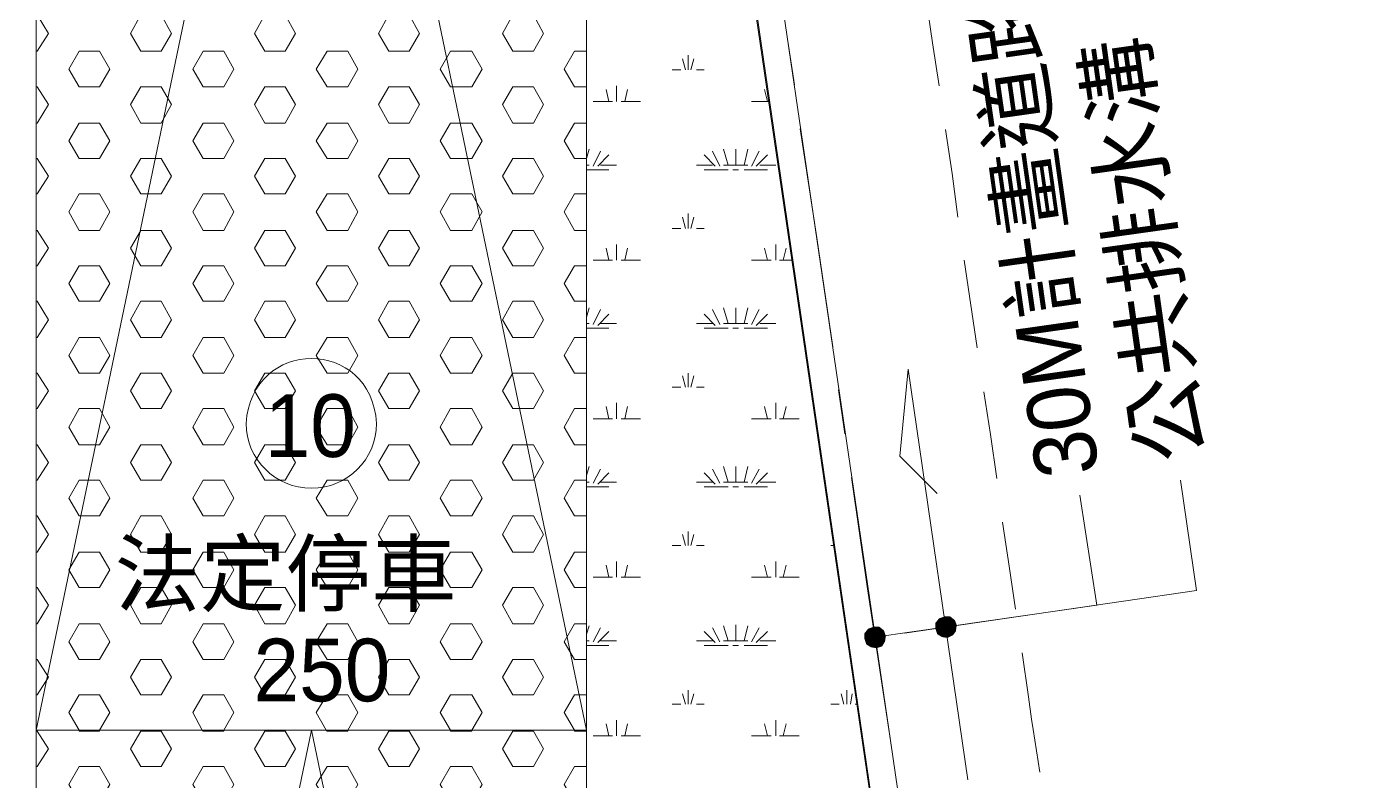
# Model space of a CAD drawing. Header units: millimetres. Extents: x -15161 to 10473752, y -72817 to 33960.
# Drawn here: x 76410 to 77009, y -47295 to -46952 of the extents above; entities that cross this region are included whole.
import ezdxf
from ezdxf import colors
from ezdxf.entities.mleader import LeaderData, LeaderLine
from ezdxf.enums import TextEntityAlignment as Align
from ezdxf.math import Vec2, Vec3

# ---------------------------------------------------------------- set-up
doc = ezdxf.new("R2010")
doc.units = ezdxf.units.MM
for name, color, linetype in [('PDF_單色填滿', 7, 'Continuous'), ('PDF_幾何圖形', 7, 'Continuous'), ('PDF_文字', 7, 'Continuous')]:
    doc.layers.add(name, color=color, linetype=linetype)
doc.styles.add('PDF PMingLiU', font='PMingLiU.ttf')
doc.styles.get("Standard").update_dxf_attribs({"font": 'arial.ttf'})

# ---------------------------------------------------------------- blocks, each defined once
blk = doc.blocks.new('建築底圖1140116')
at = {"layer": 'PDF_單色填滿', "lineweight": 0}
for points in [[(2214.99, -23914.28), (2216.69, -23912.17), (2219.65, -23915.98)], [(2216.69, -23912.17), (2219.23, -23911.32), (2219.65, -23915.98)], [(2219.23, -23911.32), (2221.77, -23911.32), (2219.65, -23915.98)], [(2221.77, -23911.32), (2223.88, -23913.01), (2219.65, -23915.98)], [(2247.17, -23909.63), (2248.86, -23907.51), (2251.83, -23911.32)], [(2247.17, -23912.17), (2247.17, -23909.63), (2251.83, -23911.32)], [(2248.02, -23914.71), (2247.17, -23912.17), (2251.83, -23911.32)], [(2250.14, -23915.98), (2248.02, -23914.71), (2251.83, -23911.32)], [(2248.86, -23907.51), (2251.41, -23906.66), (2251.83, -23911.32)], [(2252.68, -23916.4), (2250.14, -23915.98), (2251.83, -23911.32)], [(2251.41, -23906.66), (2253.95, -23906.66), (2251.83, -23911.32)], [(2253.95, -23906.66), (2256.06, -23908.36), (2251.83, -23911.32)], [(2256.06, -23908.36), (2256.91, -23910.47), (2251.83, -23911.32)], [(2256.91, -23910.47), (2256.49, -23913.44), (2251.83, -23911.32)], [(2256.49, -23913.44), (2255.22, -23915.13), (2251.83, -23911.32)], [(2255.22, -23915.13), (2252.68, -23916.4), (2251.83, -23911.32)], [(2214.99, -23916.82), (2214.99, -23914.28), (2219.65, -23915.98)], [(2215.84, -23919.37), (2214.99, -23916.82), (2219.65, -23915.98)], [(2217.96, -23920.64), (2215.84, -23919.37), (2219.65, -23915.98)], [(2220.5, -23921.06), (2217.96, -23920.64), (2219.65, -23915.98)], [(2223.88, -23913.01), (2224.73, -23915.55), (2219.65, -23915.98)], [(2224.73, -23915.55), (2224.31, -23918.1), (2219.65, -23915.98)], [(2224.31, -23918.1), (2223.04, -23920.21), (2219.65, -23915.98)], [(2223.04, -23920.21), (2220.5, -23921.06), (2219.65, -23915.98)]]:
    blk.add_solid(points, dxfattribs=at)
at = {"layer": 'PDF_幾何圖形', "lineweight": 0}
for points in [[(1415.19, -25919.52), (2062.99, -25836.11), (2419.5, -25366.56), (1987.63, -22416.29), (1789.9, -22445.5), (1711.57, -21908.2), (1723.42, -21908.2), (1800.06, -22431.53), (1997.79, -22402.74), (2226.85, -23962.98), (2431.77, -25369.52), (2069.34, -25847.54), (1416.88, -25931.8)], [(2248.86, -23665.75), (2245.9, -23646.27), (2242.94, -23626.37)], [(1839.01, -23650.08), (1839.43, -23650.08), (1844.52, -23642.04), (1839.43, -23633.57), (1839.01, -23633.57)], [(2183.24, -23665.32), (2180.27, -23645.42)], [(2088.82, -23650.08), (2083.31, -23650.08), (2078.66, -23658.13), (2083.31, -23666.17), (2088.82, -23666.17)], [(2133.7, -23658.55), (2132.43, -23653.47)], [(2134.97, -23658.55), (2134.97, -23651.77)], [(2136.24, -23658.55), (2137.51, -23653.47)], [(2127.77, -23658.55), (2131.58, -23658.55)], [(2138.78, -23658.55), (2142.17, -23658.55)], [(1839.01, -23682.68), (1839.43, -23682.68), (1844.52, -23674.22), (1839.43, -23666.17), (1839.01, -23666.17)], [(2102.37, -23672.95), (2102.37, -23665.75)], [(2098.98, -23672.95), (2097.71, -23667.44)], [(2106.18, -23672.95), (2107.45, -23667.44)], [(2170.96, -23672.95), (2169.69, -23667.44)], [(2091.78, -23672.95), (2100.67, -23672.95)], [(2104.48, -23672.95), (2113.38, -23672.95)], [(2163.76, -23672.95), (2171.81, -23672.95)], [(2088.82, -23682.68), (2083.31, -23682.68), (2078.66, -23690.73), (2083.31, -23698.77), (2088.82, -23698.77), (2090.09, -23694.54)], [(2200.6, -23784.3), (2193.4, -23734.76), (2185.78, -23685.22)], [(2257.33, -23725.45), (2254.79, -23705.55), (2251.83, -23685.65)], [(2091.78, -23702.16), (2095.17, -23695.39)], [(2149.37, -23702.16), (2145.98, -23695.39)], [(2153.18, -23701.74), (2151.06, -23694.54)], [(2156.56, -23701.74), (2156.56, -23694.54)], [(2160.37, -23701.74), (2162.07, -23694.54)], [(2163.76, -23702.16), (2167.15, -23695.39)], [(1839.01, -23714.86), (1839.43, -23714.86), (1844.52, -23706.82), (1839.43, -23698.77), (1839.01, -23698.77)], [(2088.82, -23701.74), (2090.09, -23701.74)], [(2093.9, -23702.16), (2098.98, -23697.08)], [(2095.17, -23701.74), (2102.37, -23701.74)], [(2138.78, -23701.74), (2145.98, -23701.74)], [(2147.25, -23702.16), (2142.17, -23697.08)], [(2151.06, -23701.74), (2162.07, -23701.74)], [(2165.88, -23702.16), (2170.96, -23697.08)], [(2167.57, -23701.74), (2174.77, -23701.74)], [(2088.82, -23703.85), (2098.98, -23703.85)], [(2142.17, -23703.85), (2153.18, -23703.85)], [(2155.29, -23703.85), (2157.83, -23703.85)], [(2160.37, -23703.85), (2170.96, -23703.85)], [(2088.82, -23714.86), (2083.31, -23714.86), (2078.66, -23722.91), (2083.31, -23731.37), (2088.82, -23731.37)], [(2133.7, -23730.53), (2132.43, -23725.45)], [(2134.97, -23730.53), (2134.97, -23723.75)], [(2136.24, -23730.53), (2137.51, -23725.45)], [(1839.01, -23747.46), (1839.43, -23747.46), (1844.52, -23739.42), (1839.43, -23731.37), (1839.01, -23731.37)], [(2127.77, -23730.53), (2131.58, -23730.53)], [(2138.78, -23730.53), (2142.17, -23730.53)], [(2102.37, -23744.92), (2102.37, -23737.73)], [(2174.77, -23744.92), (2174.77, -23737.73)], [(2098.98, -23744.92), (2097.71, -23739.42)], [(2106.18, -23744.92), (2107.45, -23739.42)], [(2170.96, -23744.92), (2169.69, -23739.42)], [(2178.16, -23744.92), (2179.43, -23739.42)], [(2088.82, -23747.46), (2083.31, -23747.46), (2078.66, -23755.51), (2083.31, -23763.55), (2088.82, -23763.55)], [(2091.78, -23744.92), (2100.67, -23744.92)], [(2104.48, -23744.92), (2113.38, -23744.92)], [(2163.76, -23744.92), (2172.65, -23744.92)], [(2176.46, -23744.92), (2182.39, -23744.92)], [(2266.22, -23784.72), (2260.3, -23744.92)], [(1839.01, -23780.07), (1839.43, -23780.07), (1844.52, -23772.02), (1839.43, -23763.55), (1839.01, -23763.55)], [(2088.82, -23770.75), (2090.09, -23766.52)], [(2091.78, -23774.14), (2095.17, -23767.36)], [(2149.37, -23774.14), (2145.98, -23767.36)], [(2153.18, -23773.71), (2151.06, -23766.52)], [(2156.56, -23773.71), (2156.56, -23766.52)], [(2160.37, -23773.71), (2162.07, -23766.52)], [(2163.76, -23774.14), (2167.15, -23767.36)], [(2088.82, -23773.71), (2090.09, -23773.71)], [(2093.9, -23774.56), (2098.98, -23769.48)], [(2095.17, -23773.71), (2102.37, -23773.71)], [(2138.78, -23773.71), (2145.98, -23773.71)], [(2147.25, -23774.56), (2142.17, -23769.48)], [(2151.06, -23773.71), (2162.07, -23773.71)], [(2165.88, -23774.56), (2170.96, -23769.48)], [(2167.57, -23773.71), (2174.77, -23773.71)], [(2088.82, -23780.07), (2083.31, -23780.07), (2078.66, -23788.11), (2083.31, -23796.16), (2088.82, -23796.16)], [(2088.82, -23775.83), (2098.98, -23775.83)], [(2142.17, -23775.83), (2153.18, -23775.83)], [(2155.29, -23775.83), (2157.83, -23775.83)], [(2160.37, -23775.83), (2170.96, -23775.83)], [(1839.01, -23812.24), (1839.43, -23812.24), (1844.52, -23804.2), (1839.43, -23796.16), (1839.01, -23796.16)], [(2133.7, -23802.51), (2132.43, -23797.43)], [(2134.97, -23802.51), (2134.97, -23796.16)], [(2136.24, -23802.51), (2137.51, -23797.43)], [(2261.99, -23980.76), (2234.89, -23794.46), (2231.08, -23833.84), (2248.02, -23850.77)], [(2127.77, -23802.51), (2131.58, -23802.51)], [(2138.78, -23802.51), (2142.17, -23802.51)], [(2206.1, -23823.68), (2203.14, -23803.78)], [(2102.37, -23816.9), (2102.37, -23809.7)], [(2174.77, -23816.9), (2174.77, -23809.7)], [(2275.12, -23844), (2272.15, -23824.1), (2269.19, -23804.62)], [(2088.82, -23812.24), (2083.31, -23812.24), (2078.66, -23820.71), (2083.31, -23828.76), (2088.82, -23828.76)], [(2098.98, -23816.9), (2097.71, -23811.4)], [(2106.18, -23816.9), (2107.45, -23811.4)], [(2170.96, -23816.9), (2169.69, -23811.4)], [(2178.16, -23816.9), (2179.43, -23811.4)], [(2091.78, -23816.9), (2100.67, -23816.9)], [(2104.48, -23816.9), (2113.38, -23816.9)], [(2163.76, -23816.9), (2172.65, -23816.9)], [(2176.46, -23816.9), (2185.35, -23816.9)], [(1839.01, -23844.85), (1839.43, -23844.85), (1844.52, -23836.8), (1839.43, -23828.76), (1839.01, -23828.76)], [(2088.82, -23842.73), (2090.09, -23838.5)], [(2091.78, -23846.12), (2095.17, -23839.77)], [(2149.37, -23846.12), (2145.98, -23839.77)], [(2153.18, -23845.69), (2151.06, -23838.5)], [(2156.56, -23845.69), (2156.56, -23838.5)], [(2160.37, -23845.69), (2162.07, -23838.5)], [(2163.76, -23846.12), (2167.15, -23839.77)], [(2088.82, -23844.85), (2083.31, -23844.85), (2078.66, -23852.89), (2083.31, -23860.94), (2088.82, -23860.94)], [(2088.82, -23845.69), (2090.09, -23845.69)], [(2093.9, -23846.54), (2098.98, -23841.46)], [(2095.17, -23845.69), (2102.37, -23845.69)], [(2138.78, -23845.69), (2145.98, -23845.69)], [(2147.25, -23846.54), (2142.17, -23841.46)], [(2151.06, -23845.69), (2162.07, -23845.69)], [(2165.88, -23846.54), (2170.96, -23841.46)], [(2167.57, -23845.69), (2174.77, -23845.69)], [(2244.21, -24082.38), (2226.85, -23962.98), (2216.26, -23893.11), (2209.06, -23843.58)], [(2233.2, -23914.28), (2365.72, -23894.81), (2358.53, -23844.85)], [(2088.82, -23847.81), (2098.98, -23847.81)], [(2142.17, -23847.81), (2153.18, -23847.81)], [(2155.29, -23847.81), (2157.83, -23847.81)], [(2160.37, -23847.81), (2170.96, -23847.81)], [(2219.65, -23915.98), (2320.42, -23901.58), (2312.8, -23851.62)], [(1839.01, -23877.45), (1839.43, -23877.45), (1844.52, -23869.4), (1839.43, -23860.94), (1839.01, -23860.94)], [(2283.58, -23903.28), (2280.62, -23883.8), (2277.66, -23863.9)], [(2133.7, -23874.48), (2132.43, -23869.4)], [(2134.97, -23874.48), (2134.97, -23868.13)], [(2136.24, -23874.48), (2137.51, -23869.4)], [(2127.77, -23874.48), (2131.58, -23874.48)], [(2138.78, -23874.48), (2142.17, -23874.48)], [(2199.75, -23874.48), (2201.44, -23874.48)], [(2088.82, -23877.45), (2083.31, -23877.45), (2078.66, -23885.49), (2083.31, -23893.54), (2088.82, -23893.54)], [(2102.37, -23888.88), (2102.37, -23881.68)], [(2174.77, -23888.88), (2174.77, -23881.68)], [(2098.98, -23888.88), (2097.71, -23883.38)], [(2106.18, -23888.88), (2107.45, -23883.38)], [(2170.96, -23888.88), (2169.69, -23883.38)], [(2178.16, -23888.88), (2179.43, -23883.38)], [(1839.01, -23910.05), (1839.43, -23910.05), (1844.52, -23901.58), (1839.43, -23893.54), (1839.01, -23893.54)], [(2091.78, -23888.88), (2100.67, -23888.88)], [(2104.48, -23888.88), (2113.38, -23888.88)], [(2163.76, -23888.88), (2172.65, -23888.88)], [(2176.46, -23888.88), (2185.35, -23888.88)], [(2088.82, -23910.05), (2083.31, -23910.05), (2078.66, -23918.1), (2083.31, -23926.14), (2088.82, -23926.14)], [(2088.82, -23914.71), (2090.09, -23910.9)], [(2091.78, -23918.1), (2095.17, -23911.74)], [(2149.37, -23918.1), (2145.98, -23911.74)], [(2153.18, -23917.67), (2151.06, -23910.9)], [(2156.56, -23917.67), (2156.56, -23910.47)], [(2160.37, -23917.67), (2162.07, -23910.9)], [(2163.76, -23918.1), (2167.15, -23911.74)], [(2088.82, -23917.67), (2090.09, -23917.67)], [(2093.9, -23918.52), (2098.98, -23913.44)], [(2095.17, -23917.67), (2102.37, -23917.67)], [(2138.78, -23917.67), (2145.98, -23917.67)], [(2147.25, -23918.52), (2142.17, -23913.44)], [(2151.06, -23917.67), (2162.07, -23917.67)], [(2165.88, -23918.52), (2170.96, -23913.44)], [(2167.57, -23917.67), (2174.77, -23917.67)], [(2088.82, -23919.79), (2098.98, -23919.79)], [(2142.17, -23919.79), (2153.18, -23919.79)], [(2155.29, -23919.79), (2157.83, -23919.79)], [(2160.37, -23919.79), (2170.96, -23919.79)], [(2294.59, -23977.37), (2291.63, -23957.9), (2290.78, -23953.24), (2289.51, -23943.08), (2286.55, -23923.18)], [(1839.01, -23942.23), (1839.43, -23942.23), (1844.52, -23934.18), (1839.43, -23926.14), (1839.01, -23926.14)], [(2088.82, -23942.23), (2083.31, -23942.23), (2078.66, -23950.27), (2083.31, -23958.32), (2083.31, -23958.74), (2088.82, -23958.74)], [(2133.7, -23946.46), (2132.43, -23941.81)], [(2134.97, -23946.46), (2134.97, -23940.11)], [(2136.24, -23946.46), (2137.51, -23941.81)], [(2205.68, -23946.46), (2204.41, -23941.81)], [(2206.95, -23946.46), (2206.95, -23940.11)], [(2208.64, -23946.46), (2209.49, -23941.81)], [(2127.77, -23946.46), (2131.58, -23946.46)], [(2138.78, -23946.46), (2142.17, -23946.46)], [(2199.75, -23946.46), (2203.56, -23946.46)], [(2210.76, -23946.46), (2212.03, -23946.46)], [(2102.37, -23960.86), (2102.37, -23953.66)], [(2174.77, -23960.86), (2174.77, -23953.66)], [(1839.01, -23974.83), (1839.43, -23974.83), (1844.52, -23966.79), (1839.43, -23958.74), (1839.01, -23958.74)], [(2098.98, -23960.86), (2097.71, -23955.35)], [(2106.18, -23960.86), (2107.45, -23955.35)], [(2170.96, -23960.86), (2169.69, -23955.35)], [(2178.16, -23960.86), (2179.43, -23955.35)], [(2091.78, -23960.86), (2100.67, -23960.86)], [(2104.48, -23960.86), (2113.38, -23960.86)], [(2163.76, -23960.86), (2172.65, -23960.86)], [(2176.46, -23960.86), (2185.35, -23960.86)], [(2088.82, -23974.83), (2083.31, -23974.83), (2078.66, -23982.88), (2083.31, -23990.92), (2088.82, -23990.92)]]:
    blk.add_lwpolyline(points, dxfattribs=at)
blk.add_lwpolyline([(1839.01, -22577.18), (1488.86, -22577.18, -0.000209), (1488.43, -24980.84)], format="xyb", dxfattribs=at)
for points in [[(1839.01, -23958.32), (1839.01, -23358.36), (2088.82, -23358.36), (2088.82, -23958.32)], [(2088.82, -23958.32), (1963.91, -23358.36), (1839.01, -23958.32), (1963.91, -23358.36)], [(1839.01, -23958.32), (1839.01, -23358.36), (2088.82, -23358.36), (2088.82, -23958.32)], [(2126.08, -23358.36), (2088.82, -23358.36), (2088.82, -25158.67), (2389.01, -25158.67)], [(1895.75, -23633.57), (1886.43, -23633.57), (1881.77, -23642.04), (1886.43, -23650.08), (1895.75, -23650.08), (1900.4, -23642.04)], [(1952.06, -23633.57), (1942.74, -23633.57), (1938.09, -23642.04), (1942.74, -23650.08), (1952.06, -23650.08), (1956.72, -23642.04)], [(2008.37, -23633.57), (1999.06, -23633.57), (1994.4, -23642.04), (1999.06, -23650.08), (2008.37, -23650.08), (2013.03, -23642.04)], [(2064.68, -23633.57), (2055.37, -23633.57), (2050.71, -23642.04), (2055.37, -23650.08), (2064.68, -23650.08), (2069.34, -23642.04)], [(1867.8, -23650.08), (1858.49, -23650.08), (1853.83, -23658.13), (1858.49, -23666.17), (1867.8, -23666.17), (1872.46, -23658.13)], [(1924.11, -23650.08), (1914.8, -23650.08), (1910.14, -23658.13), (1914.8, -23666.17), (1924.11, -23666.17), (1928.77, -23658.13)], [(1980.43, -23650.08), (1971.11, -23650.08), (1966.03, -23658.13), (1971.11, -23666.17), (1980.43, -23666.17), (1985.08, -23658.13)], [(2036.74, -23650.08), (2027, -23650.08), (2022.34, -23658.13), (2027, -23666.17), (2036.74, -23666.17), (2041.4, -23658.13)], [(1895.75, -23666.17), (1886.43, -23666.17), (1881.77, -23674.22), (1886.43, -23682.68), (1895.75, -23682.68), (1900.4, -23674.22)], [(1952.06, -23666.17), (1942.74, -23666.17), (1938.09, -23674.22), (1942.74, -23682.68), (1952.06, -23682.68), (1956.72, -23674.22)], [(2008.37, -23666.17), (1999.06, -23666.17), (1994.4, -23674.22), (1999.06, -23682.68), (2008.37, -23682.68), (2013.03, -23674.22)], [(2064.68, -23666.17), (2055.37, -23666.17), (2050.71, -23674.22), (2055.37, -23682.68), (2064.68, -23682.68), (2069.34, -23674.22)], [(1867.8, -23682.68), (1858.49, -23682.68), (1853.83, -23690.73), (1858.49, -23698.77), (1867.8, -23698.77), (1872.46, -23690.73)], [(1924.11, -23682.68), (1914.8, -23682.68), (1910.14, -23690.73), (1914.8, -23698.77), (1924.11, -23698.77), (1928.77, -23690.73)], [(1980.43, -23682.68), (1971.11, -23682.68), (1966.03, -23690.73), (1971.11, -23698.77), (1980.43, -23698.77), (1985.08, -23690.73)], [(2036.74, -23682.68), (2027, -23682.68), (2022.34, -23690.73), (2027, -23698.77), (2036.74, -23698.77), (2041.4, -23690.73)], [(1895.75, -23698.77), (1886.43, -23698.77), (1881.77, -23706.82), (1886.43, -23714.86), (1895.75, -23714.86), (1900.4, -23706.82)], [(1952.06, -23698.77), (1942.74, -23698.77), (1938.09, -23706.82), (1942.74, -23714.86), (1952.06, -23714.86), (1956.72, -23706.82)], [(2008.37, -23698.77), (1999.06, -23698.77), (1994.4, -23706.82), (1999.06, -23714.86), (2008.37, -23714.86), (2013.03, -23706.82)], [(2064.68, -23698.77), (2055.37, -23698.77), (2050.71, -23706.82), (2055.37, -23714.86), (2064.68, -23714.86), (2069.34, -23706.82)], [(1867.8, -23714.86), (1858.49, -23714.86), (1853.83, -23722.91), (1858.49, -23731.37), (1867.8, -23731.37), (1872.46, -23722.91)], [(1924.11, -23714.86), (1914.8, -23714.86), (1910.14, -23722.91), (1914.8, -23731.37), (1924.11, -23731.37), (1928.77, -23722.91)], [(1980.43, -23714.86), (1971.11, -23714.86), (1966.03, -23722.91), (1971.11, -23731.37), (1980.43, -23731.37), (1985.08, -23722.91)], [(2036.74, -23714.86), (2027, -23714.86), (2022.34, -23722.91), (2027, -23731.37), (2036.74, -23731.37), (2041.4, -23722.91)], [(1895.75, -23731.37), (1886.43, -23731.37), (1881.77, -23739.42), (1886.43, -23747.46), (1895.75, -23747.46), (1900.4, -23739.42)], [(1952.06, -23731.37), (1942.74, -23731.37), (1938.09, -23739.42), (1942.74, -23747.46), (1952.06, -23747.46), (1956.72, -23739.42)], [(2008.37, -23731.37), (1999.06, -23731.37), (1994.4, -23739.42), (1999.06, -23747.46), (2008.37, -23747.46), (2013.03, -23739.42)], [(2064.68, -23731.37), (2055.37, -23731.37), (2050.71, -23739.42), (2055.37, -23747.46), (2064.68, -23747.46), (2069.34, -23739.42)], [(1867.8, -23747.46), (1858.49, -23747.46), (1853.83, -23755.51), (1858.49, -23763.55), (1867.8, -23763.55), (1872.46, -23755.51)], [(1924.11, -23747.46), (1914.8, -23747.46), (1910.14, -23755.51), (1914.8, -23763.55), (1924.11, -23763.55), (1928.77, -23755.51)], [(1980.43, -23747.46), (1971.11, -23747.46), (1966.03, -23755.51), (1971.11, -23763.55), (1980.43, -23763.55), (1985.08, -23755.51)], [(2036.74, -23747.46), (2027, -23747.46), (2022.34, -23755.51), (2027, -23763.55), (2036.74, -23763.55), (2041.4, -23755.51)], [(1895.75, -23763.55), (1886.43, -23763.55), (1881.77, -23772.02), (1886.43, -23780.07), (1895.75, -23780.07), (1900.4, -23772.02)], [(1952.06, -23763.55), (1942.74, -23763.55), (1938.09, -23772.02), (1942.74, -23780.07), (1952.06, -23780.07), (1956.72, -23772.02)], [(2008.37, -23763.55), (1999.06, -23763.55), (1994.4, -23772.02), (1999.06, -23780.07), (2008.37, -23780.07), (2013.03, -23772.02)], [(2064.68, -23763.55), (2055.37, -23763.55), (2050.71, -23772.02), (2055.37, -23780.07), (2064.68, -23780.07), (2069.34, -23772.02)], [(1867.8, -23780.07), (1858.49, -23780.07), (1853.83, -23788.11), (1858.49, -23796.16), (1867.8, -23796.16), (1872.46, -23788.11)], [(1924.11, -23780.07), (1914.8, -23780.07), (1910.14, -23788.11), (1914.8, -23796.16), (1924.11, -23796.16), (1928.77, -23788.11)], [(1980.43, -23780.07), (1971.11, -23780.07), (1966.03, -23788.11), (1971.11, -23796.16), (1980.43, -23796.16), (1985.08, -23788.11)], [(2036.74, -23780.07), (2027, -23780.07), (2022.34, -23788.11), (2027, -23796.16), (2036.74, -23796.16), (2041.4, -23788.11)], [(1895.75, -23796.16), (1886.43, -23796.16), (1881.77, -23804.2), (1886.43, -23812.24), (1895.75, -23812.24), (1900.4, -23804.2)], [(1952.06, -23796.16), (1942.74, -23796.16), (1938.09, -23804.2), (1942.74, -23812.24), (1952.06, -23812.24), (1956.72, -23804.2)], [(2008.37, -23796.16), (1999.06, -23796.16), (1994.4, -23804.2), (1999.06, -23812.24), (2008.37, -23812.24), (2013.03, -23804.2)], [(2064.68, -23796.16), (2055.37, -23796.16), (2050.71, -23804.2), (2055.37, -23812.24), (2064.68, -23812.24), (2069.34, -23804.2)], [(1867.8, -23812.24), (1858.49, -23812.24), (1853.83, -23820.71), (1858.49, -23828.76), (1867.8, -23828.76), (1872.46, -23820.71)], [(1924.11, -23812.24), (1914.8, -23812.24), (1910.14, -23820.71), (1914.8, -23828.76), (1924.11, -23828.76), (1928.77, -23820.71)], [(1980.43, -23812.24), (1971.11, -23812.24), (1966.03, -23820.71), (1971.11, -23828.76), (1980.43, -23828.76), (1985.08, -23820.71)], [(2036.74, -23812.24), (2027, -23812.24), (2022.34, -23820.71), (2027, -23828.76), (2036.74, -23828.76), (2041.4, -23820.71)], [(1895.75, -23828.76), (1886.43, -23828.76), (1881.77, -23836.8), (1886.43, -23844.85), (1895.75, -23844.85), (1900.4, -23836.8)], [(1952.06, -23828.76), (1942.74, -23828.76), (1938.09, -23836.8), (1942.74, -23844.85), (1952.06, -23844.85), (1956.72, -23836.8)], [(2008.37, -23828.76), (1999.06, -23828.76), (1994.4, -23836.8), (1999.06, -23844.85), (2008.37, -23844.85), (2013.03, -23836.8)], [(2064.68, -23828.76), (2055.37, -23828.76), (2050.71, -23836.8), (2055.37, -23844.85), (2064.68, -23844.85), (2069.34, -23836.8)], [(1867.8, -23844.85), (1858.49, -23844.85), (1853.83, -23852.89), (1858.49, -23860.94), (1867.8, -23860.94), (1872.46, -23852.89)], [(1924.11, -23844.85), (1914.8, -23844.85), (1910.14, -23852.89), (1914.8, -23860.94), (1924.11, -23860.94), (1928.77, -23852.89)], [(1980.43, -23844.85), (1971.11, -23844.85), (1966.03, -23852.89), (1971.11, -23860.94), (1980.43, -23860.94), (1985.08, -23852.89)], [(2036.74, -23844.85), (2027, -23844.85), (2022.34, -23852.89), (2027, -23860.94), (2036.74, -23860.94), (2041.4, -23852.89)], [(1895.75, -23860.94), (1886.43, -23860.94), (1881.77, -23869.4), (1886.43, -23877.45), (1895.75, -23877.45), (1900.4, -23869.4)], [(1952.06, -23860.94), (1942.74, -23860.94), (1938.09, -23869.4), (1942.74, -23877.45), (1952.06, -23877.45), (1956.72, -23869.4)], [(2008.37, -23860.94), (1999.06, -23860.94), (1994.4, -23869.4), (1999.06, -23877.45), (2008.37, -23877.45), (2013.03, -23869.4)], [(2064.68, -23860.94), (2055.37, -23860.94), (2050.71, -23869.4), (2055.37, -23877.45), (2064.68, -23877.45), (2069.34, -23869.4)], [(1867.8, -23877.45), (1858.49, -23877.45), (1853.83, -23885.49), (1858.49, -23893.54), (1867.8, -23893.54), (1872.46, -23885.49)], [(1924.11, -23877.45), (1914.8, -23877.45), (1910.14, -23885.49), (1914.8, -23893.54), (1924.11, -23893.54), (1928.77, -23885.49)], [(1980.43, -23877.45), (1971.11, -23877.45), (1966.03, -23885.49), (1971.11, -23893.54), (1980.43, -23893.54), (1985.08, -23885.49)], [(2036.74, -23877.45), (2027, -23877.45), (2022.34, -23885.49), (2027, -23893.54), (2036.74, -23893.54), (2041.4, -23885.49)], [(1895.75, -23893.54), (1886.43, -23893.54), (1881.77, -23901.58), (1886.43, -23910.05), (1895.75, -23910.05), (1900.4, -23901.58)], [(1952.06, -23893.54), (1942.74, -23893.54), (1938.09, -23901.58), (1942.74, -23910.05), (1952.06, -23910.05), (1956.72, -23901.58)], [(2008.37, -23893.54), (1999.06, -23893.54), (1994.4, -23901.58), (1999.06, -23910.05), (2008.37, -23910.05), (2013.03, -23901.58)], [(2064.68, -23893.54), (2055.37, -23893.54), (2050.71, -23901.58), (2055.37, -23910.05), (2064.68, -23910.05), (2069.34, -23901.58)], [(1867.8, -23910.05), (1858.49, -23910.05), (1853.83, -23918.1), (1858.49, -23926.14), (1867.8, -23926.14), (1872.46, -23918.1)], [(1924.11, -23910.05), (1914.8, -23910.05), (1910.14, -23918.1), (1914.8, -23926.14), (1924.11, -23926.14), (1928.77, -23918.1)], [(1980.43, -23910.05), (1971.11, -23910.05), (1966.03, -23918.1), (1971.11, -23926.14), (1980.43, -23926.14), (1985.08, -23918.1)], [(2036.74, -23910.05), (2027, -23910.05), (2022.34, -23918.1), (2027, -23926.14), (2036.74, -23926.14), (2041.4, -23918.1)], [(1895.75, -23926.14), (1886.43, -23926.14), (1881.77, -23934.18), (1886.43, -23942.23), (1895.75, -23942.23), (1900.4, -23934.18)], [(1952.06, -23926.14), (1942.74, -23926.14), (1938.09, -23934.18), (1942.74, -23942.23), (1952.06, -23942.23), (1956.72, -23934.18)], [(2008.37, -23926.14), (1999.06, -23926.14), (1994.4, -23934.18), (1999.06, -23942.23), (2008.37, -23942.23), (2013.03, -23934.18)], [(2064.68, -23926.14), (2055.37, -23926.14), (2050.71, -23934.18), (2055.37, -23942.23), (2064.68, -23942.23), (2069.34, -23934.18)], [(1867.8, -23942.23), (1858.49, -23942.23), (1853.83, -23950.27), (1858.49, -23958.32), (1858.49, -23958.74), (1867.8, -23958.74), (1867.8, -23958.32), (1872.46, -23950.27)], [(1924.11, -23942.23), (1914.8, -23942.23), (1910.14, -23950.27), (1914.38, -23958.32), (1914.8, -23958.74), (1924.11, -23958.74), (1924.11, -23958.32), (1928.77, -23950.27)], [(1980.43, -23942.23), (1971.11, -23942.23), (1966.03, -23950.27), (1970.69, -23958.32), (1971.11, -23958.74), (1980.43, -23958.74), (1980.43, -23958.32), (1985.08, -23950.27)], [(2036.74, -23942.23), (2027, -23942.23), (2022.34, -23950.27), (2027, -23958.32), (2027, -23958.74), (2036.74, -23958.74), (2036.74, -23958.32), (2041.4, -23950.27)], [(1839.01, -24558.7), (1839.01, -23958.32), (2088.82, -23958.32), (2088.82, -24558.7)], [(2088.82, -24558.7), (1963.91, -23958.32), (1839.01, -24558.7), (1963.91, -23958.32)], [(1839.01, -24558.7), (1839.01, -23958.32), (2088.82, -23958.32), (2088.82, -24558.7)], [(1895.75, -23958.74), (1886.43, -23958.74), (1881.77, -23966.79), (1886.43, -23974.83), (1895.75, -23974.83), (1900.4, -23966.79)], [(1952.06, -23958.74), (1942.74, -23958.74), (1938.09, -23966.79), (1942.74, -23974.83), (1952.06, -23974.83), (1956.72, -23966.79)], [(2008.37, -23958.74), (1999.06, -23958.74), (1994.4, -23966.79), (1999.06, -23974.83), (2008.37, -23974.83), (2013.03, -23966.79)], [(2064.68, -23958.74), (2055.37, -23958.74), (2050.71, -23966.79), (2055.37, -23974.83), (2064.68, -23974.83), (2069.34, -23966.79)], [(1867.8, -23974.83), (1858.49, -23974.83), (1853.83, -23982.88), (1858.49, -23990.92), (1867.8, -23990.92), (1872.46, -23982.88)], [(1924.11, -23974.83), (1914.8, -23974.83), (1910.14, -23982.88), (1914.8, -23990.92), (1924.11, -23990.92), (1928.77, -23982.88)], [(1980.43, -23974.83), (1971.11, -23974.83), (1966.03, -23982.88), (1971.11, -23990.92), (1980.43, -23990.92), (1985.08, -23982.88)], [(2036.74, -23974.83), (2027, -23974.83), (2022.34, -23982.88), (2027, -23990.92), (2036.74, -23990.92), (2041.4, -23982.88)]]:
    blk.add_lwpolyline(points, close=True, dxfattribs=at)
at = {"layer": 'PDF_幾何圖形', "lineweight": 5}
for points in [[(1839.01, -23958.32), (1839.01, -23358.36), (2088.82, -23358.36), (2088.82, -23958.32)], [(1839.01, -24558.7), (1839.01, -23958.32), (2088.82, -23958.32), (2088.82, -24558.7)]]:
    blk.add_lwpolyline(points, close=True, dxfattribs=at)
at = {"layer": 'PDF_幾何圖形', "lineweight": 13}
for points in [[(2183.24, -23665.32), (2180.27, -23645.42)], [(2200.6, -23784.3), (2193.4, -23734.76), (2185.78, -23685.22)], [(2206.1, -23823.68), (2203.14, -23803.78)], [(2244.21, -24082.38), (2226.85, -23962.98), (2216.26, -23893.11), (2209.06, -23843.58)]]:
    blk.add_lwpolyline(points, dxfattribs=at)
at = {"layer": 'PDF_幾何圖形', "lineweight": 5}
blk.add_arc((1963.91, -23818.81), 29.64, 180.40053, 359.59947, dxfattribs=at)
at = {"layer": 'PDF_幾何圖形', "lineweight": 0}
blk.add_open_spline([(1839.01, -24903.78), (1839.01, -24128.24), (1839.01, -23352.71), (1839.01, -22577.18)], degree=3, dxfattribs=at)
at = {"layer": 'PDF_幾何圖形', "lineweight": 5}
blk.add_open_spline([(1993.55, -23819.02), (1991.03, -23779.75), (1936.8, -23779.75), (1934.28, -23819.02)], degree=3, dxfattribs=at)
at = {"layer": 'PDF_文字', "char_height": 28.447, "attachment_point": 4, "style": 'PDF PMingLiU'}
for s, insert, rotation in [('30M計畫道路建築線', (2309.05, -23842.82), 98.0583), ('公共排水溝', (2356.47, -23836.05), 98.00073)]:
    blk.add_mtext(s, dxfattribs=dict(at, insert=insert, rotation=rotation))
for s, insert in [('10', (1942.74, -23820.23)), ('法定停車', (1874.58, -23888.82)), ('250', (1937.66, -23931.16))]:
    blk.add_mtext(s, dxfattribs=dict(at, insert=insert))
blk = doc.blocks.new('_DetailCallout')
at = {"color": 0, "linetype": 'ByBlock', "lineweight": -2, "transparency": 16777216}
blk.add_line((8, 0), (-8, 0), dxfattribs=at)
blk.add_circle((0, 0), 8, dxfattribs=at)
at = {"color": 0, "transparency": 16777216}
for tag, p in [('視圖號碼', (0, 1)), ('圖紙號碼', (0, -6))]:
    blk.add_attdef(tag, text='', height=3, dxfattribs=at).set_placement(p, align=Align.CENTER)

msp = doc.modelspace()

# ---------------------------------------------------------------- block references
at = {"color": 2}
msp.add_blockref('建築底圖1140116', (74574.9411, -23313.1136), dxfattribs=at)

# ---------------------------------------------------------------- leaders
at = {"color": 30}
ml = msp.add_multileader_block('Standard', dxfattribs=at)
ml.set_content('_DetailCallout', color=30, scale=15)
ml.set_attribute('視圖號碼', '急速庫', width=0)
ml.set_attribute('圖紙號碼', 'B', width=0)
ml.set_leader_properties()
ml.build(insert=Vec2(0, 0))
ml.multileader.update_dxf_attribs({"leader_type": 0})
ctx = ml.context
ctx.base_point, ctx.plane_origin = Vec3(93372.1061, -47545.9996), Vec3(93492.1061, -47545.9996)
notes = []
notes.append((ctx, [(0, (0, 0, 0), (0, 0), (1, 0), 1, [])]))
ctx.block.insert = Vec3(93492.1061, -47545.9996)
ml = msp.add_multileader_block('Standard', dxfattribs=at)
ml.set_content('_DetailCallout', color=30, scale=15)
ml.set_attribute('視圖號碼', '急速庫', width=0)
ml.set_attribute('圖紙號碼', 'A-2', width=0)
ml.set_leader_properties()
ml.build(insert=Vec2(0, 0))
ml.multileader.update_dxf_attribs({"leader_type": 0})
ctx = ml.context
ctx.base_point, ctx.plane_origin = Vec3(93704.3054, -47545.9996), Vec3(93824.3054, -47545.9996)
notes.append((ctx, [(0, (0, 0, 0), (0, 0), (1, 0), 1, [])]))
ctx.block.insert = Vec3(93824.3054, -47545.9996)
ml = msp.add_multileader_block('Standard', dxfattribs=at)
ml.set_content('_DetailCallout', color=30, scale=15)
ml.set_attribute('視圖號碼', '急速庫', width=0)
ml.set_attribute('圖紙號碼', 'A-1', width=0)
ml.set_leader_properties()
ml.build(insert=Vec2(0, 0))
ml.multileader.update_dxf_attribs({"leader_type": 0})
ctx = ml.context
ctx.base_point, ctx.plane_origin = Vec3(94041.3644, -47545.9996), Vec3(94161.3644, -47545.9996)
notes.append((ctx, [(0, (0, 0, 0), (0, 0), (1, 0), 1, [])]))
ctx.block.insert = Vec3(94161.3644, -47545.9996)
ml = msp.add_multileader_block('Standard', dxfattribs=at)
ml.set_content('_DetailCallout', color=30, scale=15)
ml.set_attribute('視圖號碼', '半成品', width=0)
ml.set_attribute('圖紙號碼', 'B', width=0)
ml.set_leader_properties()
ml.build(insert=Vec2(0, 0))
ml.multileader.update_dxf_attribs({"leader_type": 0})
ctx = ml.context
ctx.base_point, ctx.plane_origin = Vec3(93372.1061, -48769.6603), Vec3(93492.1061, -48769.6603)
notes.append((ctx, [(0, (0, 0, 0), (0, 0), (1, 0), 1, [])]))
ctx.block.insert = Vec3(93492.1061, -48769.6603)
ml = msp.add_multileader_block('Standard', dxfattribs=at)
ml.set_content('_DetailCallout', color=30, scale=15)
ml.set_attribute('視圖號碼', '半成品', width=0)
ml.set_attribute('圖紙號碼', 'A-2', width=0)
ml.set_leader_properties()
ml.build(insert=Vec2(0, 0))
ml.multileader.update_dxf_attribs({"leader_type": 0})
ctx = ml.context
ctx.base_point, ctx.plane_origin = Vec3(93704.3054, -48769.6603), Vec3(93824.3054, -48769.6603)
notes.append((ctx, [(0, (0, 0, 0), (0, 0), (1, 0), 1, [])]))
ctx.block.insert = Vec3(93824.3054, -48769.6603)
ml = msp.add_multileader_block('Standard', dxfattribs=at)
ml.set_content('_DetailCallout', color=30, scale=15)
ml.set_attribute('視圖號碼', '半成品', width=0)
ml.set_attribute('圖紙號碼', 'A-1', width=0)
ml.set_leader_properties()
ml.build(insert=Vec2(0, 0))
ml.multileader.update_dxf_attribs({"leader_type": 0})
ctx = ml.context
ctx.base_point, ctx.plane_origin = Vec3(94041.3644, -48769.6603), Vec3(94161.3644, -48769.6603)
notes.append((ctx, [(0, (0, 0, 0), (0, 0), (1, 0), 1, [])]))
ctx.block.insert = Vec3(94161.3644, -48769.6603)
at = {"color": 54}
ml = msp.add_multileader_block('Standard', dxfattribs=at)
ml.set_content('_DetailCallout', color=54, scale=15)
ml.set_attribute('視圖號碼', '急速庫', width=0)
ml.set_attribute('圖紙號碼', 'A機', width=0)
ml.set_leader_properties()
ml.build(insert=Vec2(0, 0))
ml.multileader.update_dxf_attribs({"leader_type": 0})
ctx = ml.context
ctx.base_point, ctx.plane_origin = Vec3(92864.6909, -48811.8789), Vec3(92984.6909, -48811.8789)
notes.append((ctx, [(0, (0, 0, 0), (0, 0), (1, 0), 1, [])]))
ctx.block.insert = Vec3(92984.6909, -48811.8789)
ml = msp.add_multileader_block('Standard', dxfattribs=at)
ml.set_content('_DetailCallout', color=54, scale=15)
ml.set_attribute('視圖號碼', '半成品', width=0)
ml.set_attribute('圖紙號碼', 'A機', width=0)
ml.set_leader_properties()
ml.build(insert=Vec2(0, 0))
ml.multileader.update_dxf_attribs({"leader_type": 0})
ctx = ml.context
ctx.base_point, ctx.plane_origin = Vec3(92588.6191, -48811.8789), Vec3(92708.6191, -48811.8789)
notes.append((ctx, [(0, (0, 0, 0), (0, 0), (1, 0), 1, [])]))
ctx.block.insert = Vec3(92708.6191, -48811.8789)
ml = msp.add_multileader_block('Standard', dxfattribs=at)
ml.set_content('_DetailCallout', color=54, scale=15)
ml.set_attribute('視圖號碼', '急速庫', width=0)
ml.set_attribute('圖紙號碼', 'B機', width=0)
ml.set_leader_properties()
ml.build(insert=Vec2(0, 0))
ml.multileader.update_dxf_attribs({"leader_type": 0})
ctx = ml.context
ctx.base_point, ctx.plane_origin = Vec3(92864.6909, -49217.4155), Vec3(92984.6909, -49217.4155)
notes.append((ctx, [(0, (0, 0, 0), (0, 0), (1, 0), 1, [])]))
ctx.block.insert = Vec3(92984.6909, -49217.4155)
ml = msp.add_multileader_block('Standard', dxfattribs=at)
ml.set_content('_DetailCallout', color=54, scale=15)
ml.set_attribute('視圖號碼', '半成品', width=0)
ml.set_attribute('圖紙號碼', 'B機', width=0)
ml.set_leader_properties()
ml.build(insert=Vec2(0, 0))
ml.multileader.update_dxf_attribs({"leader_type": 0})
ctx = ml.context
ctx.base_point, ctx.plane_origin = Vec3(92588.6191, -49217.4155), Vec3(92708.6191, -49217.4155)
notes.append((ctx, [(0, (0, 0, 0), (0, 0), (1, 0), 1, [])]))
ctx.block.insert = Vec3(92708.6191, -49217.4155)
at = {"color": 230}
ml = msp.add_multileader_block('Standard', dxfattribs=at)
ml.set_content('_DetailCallout', color=230, scale=15)
ml.set_attribute('視圖號碼', '急速庫', width=0)
ml.set_attribute('圖紙號碼', 'B機', width=0)
ml.set_leader_properties()
ml.build(insert=Vec2(0, 0))
ml.multileader.update_dxf_attribs({"leader_type": 0})
ctx = ml.context
ctx.base_point, ctx.plane_origin = Vec3(92705.7859, -47644.3382), Vec3(92825.7859, -47644.3382)
notes.append((ctx, [(0, (0, 0, 0), (0, 0), (1, 0), 1, [])]))
ctx.block.insert = Vec3(92825.7859, -47644.3382)
ml = msp.add_multileader_block('Standard', dxfattribs=at)
ml.set_content('_DetailCallout', color=230, scale=15)
ml.set_attribute('視圖號碼', '半成品', width=0)
ml.set_attribute('圖紙號碼', 'B機', width=0)
ml.set_leader_properties()
ml.build(insert=Vec2(0, 0))
ml.multileader.update_dxf_attribs({"leader_type": 0})
ctx = ml.context
ctx.base_point, ctx.plane_origin = Vec3(92429.7141, -47644.3382), Vec3(92549.7141, -47644.3382)
notes.append((ctx, [(0, (0, 0, 0), (0, 0), (1, 0), 1, [])]))
ctx.block.insert = Vec3(92549.7141, -47644.3382)
ml = msp.add_multileader_block('Standard', dxfattribs=at)
ml.set_content('_DetailCallout', color=230, scale=15)
ml.set_attribute('視圖號碼', '急速庫', width=0)
ml.set_attribute('圖紙號碼', 'A機', width=0)
ml.set_leader_properties()
ml.build(insert=Vec2(0, 0))
ml.multileader.update_dxf_attribs({"leader_type": 0})
ctx = ml.context
ctx.base_point, ctx.plane_origin = Vec3(92705.7859, -47937.3382), Vec3(92825.7859, -47937.3382)
notes.append((ctx, [(0, (0, 0, 0), (0, 0), (1, 0), 1, [])]))
ctx.block.insert = Vec3(92825.7859, -47937.3382)
ml = msp.add_multileader_block('Standard', dxfattribs=at)
ml.set_content('_DetailCallout', color=230, scale=15)
ml.set_attribute('視圖號碼', '半成品', width=0)
ml.set_attribute('圖紙號碼', 'A機', width=0)
ml.set_leader_properties()
ml.build(insert=Vec2(0, 0))
ml.multileader.update_dxf_attribs({"leader_type": 0})
ctx = ml.context
ctx.base_point, ctx.plane_origin = Vec3(92429.7141, -47937.3382), Vec3(92549.7141, -47937.3382)
notes.append((ctx, [(0, (0, 0, 0), (0, 0), (1, 0), 1, [])]))
ctx.block.insert = Vec3(92549.7141, -47937.3382)
for ctx, leaders in notes:
    for number, flags, end, landing, length, lines in leaders:
        leader = LeaderData()
        leader.index, (leader.has_last_leader_line, leader.has_dogleg_vector, leader.attachment_direction) = number, flags
        leader.last_leader_point, leader.dogleg_vector, leader.dogleg_length = Vec3(end), Vec3(landing), length
        for number, points, colour, breaks in lines:
            line = LeaderLine()
            line.index, line.vertices, line.color, line.breaks = number, Vec3.list(points), colors.encode_raw_color(colour), breaks
            leader.lines.append(line)
        ctx.leaders.append(leader)

doc.saveas('drawing.dxf')
